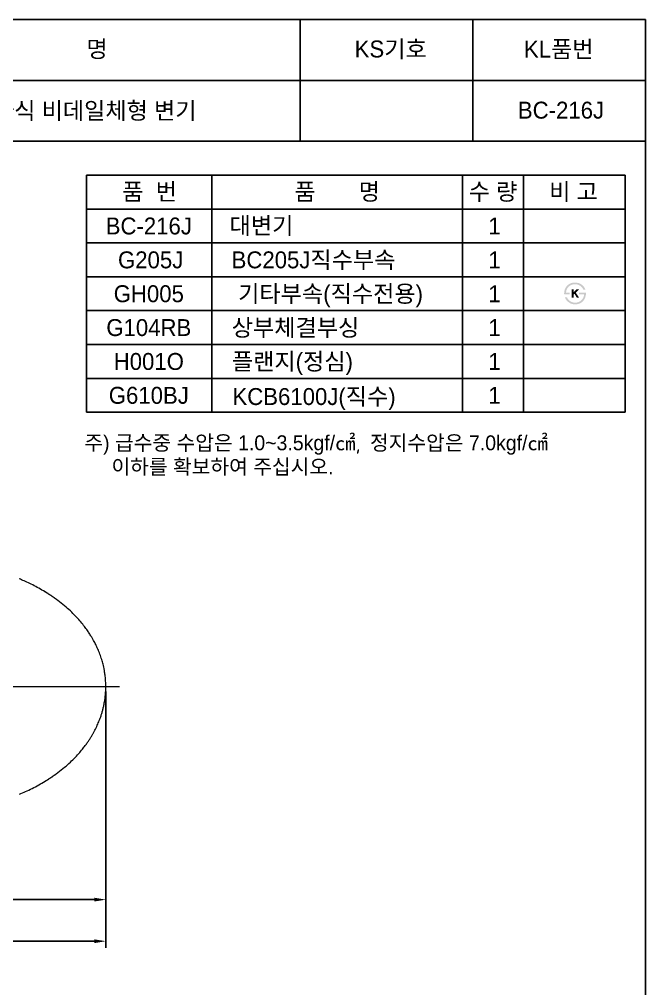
# Model space of a CAD drawing. Header units: millimetres. Extents: x 0 to 1800, y -67 to 2530.
# Drawn here: x 876 to 1800, y 1099 to 2530 of the extents above; entities that cross this region are included whole.
import ezdxf
from ezdxf.enums import TextEntityAlignment as Align
from ezdxf.lldxf.tags import DXFTag

# ---------------------------------------------------------------- set-up
doc = ezdxf.new("R2010")
doc.units = ezdxf.units.MM
for name, color, linetype in [('TEXT', 7, 'Continuous'), ('도각라인', 255, 'Continuous'), ('외형선', 3, 'Continuous'), ('중심선', 1, 'DASHED'), ('치수선', 7, 'Continuous')]:
    doc.layers.add(name, color=color, linetype=linetype)
doc.styles.add('____', font='')
doc.styles.add('타이틀', font='H2GTRM.TTF', dxfattribs={"height": 25})
doc.styles.get('____').set_extended_font_data('굴림')
tags = doc.linetypes.add('DASHDOT', pattern=[70, 31, -13, 13, -13]).pattern_tags.tags
tags[10:11] = [DXFTag(74, 4), DXFTag(75, 0), DXFTag(340, '0'), DXFTag(46, 0.0), DXFTag(50, 0.0), DXFTag(44, 0.0), DXFTag(45, 0.0)]
tags[8:9] = [DXFTag(74, 4), DXFTag(75, 0), DXFTag(340, '0'), DXFTag(46, 0.0), DXFTag(50, 0.0), DXFTag(44, 0.0), DXFTag(45, 0.0)]
tags[6:7] = [DXFTag(74, 4), DXFTag(75, 0), DXFTag(340, '0'), DXFTag(46, 0.0), DXFTag(50, 0.0), DXFTag(44, 0.0), DXFTag(45, 0.0)]
tags[4:5] = [DXFTag(74, 4), DXFTag(75, 0), DXFTag(340, '0'), DXFTag(46, 0.0), DXFTag(50, 0.0), DXFTag(44, 0.0), DXFTag(45, 0.0)]
tags = doc.linetypes.add('DASHED', pattern=[25.72, 12.86, -12.86]).pattern_tags.tags
tags[6:7] = [DXFTag(74, 4), DXFTag(75, 0), DXFTag(340, '0'), DXFTag(46, 0.0), DXFTag(50, 0.0), DXFTag(44, 0.0), DXFTag(45, 0.0)]
tags[4:5] = [DXFTag(74, 4), DXFTag(75, 0), DXFTag(340, '0'), DXFTag(46, 0.0), DXFTag(50, 0.0), DXFTag(44, 0.0), DXFTag(45, 0.0)]
doc.dimstyles.new('MSADIM', dxfattribs={"dimtxt": 33, "dimasz": 17, "dimexe": 10, "dimexo": 7.5, "dimgap": 10, "dimtad": 0, "dimtih": 1, "dimtoh": 1, "dimdec": 0, "dimzin": 1, "dimdsep": 46, "dimtxsty": '____', "dimcen": 11.25, "dimadec": 0, "dimazin": 0, "dimtfac": 1, "dimtdec": 0, "dimtix": 1, "dimtmove": 0, "dimatfit": 3, "dimfxl": 0, "dimtolj": 1, "dimtzin": 1, "dimarcsym": 0})

# ---------------------------------------------------------------- blocks, each defined once
blk = doc.blocks.new('*D34')
at = {"layer": '치수선', "color": 0, "linetype": 'Continuous', "lineweight": -2}
for p, q in [((280.7, 1537.6), (280.7, 1220.5)), ((1003.4, 1537.6), (1003.4, 1220.5)), ((297.7, 1230.5), (604.9, 1230.5)), ((986.4, 1230.5), (679.2, 1230.5))]:
    blk.add_line(p, q, dxfattribs=at)
at = {"layer": '치수선', "color": 0, "linetype": 'Continuous'}
for points in [[(297.7, 1233.3), (297.7, 1227.7), (280.7, 1230.5)], [(986.4, 1233.3), (986.4, 1227.7), (1003.4, 1230.5)]]:
    blk.add_solid(points, dxfattribs=at)
at = {"layer": '치수선', "color": 0, "linetype": 'Continuous', "insert": (642, 1230.5), "char_height": 25, "attachment_point": 5, "style": '____'}
blk.add_mtext('\\A1;720', dxfattribs=at)
blk = doc.blocks.new('*D35')
at = {"layer": '치수선', "color": 0, "linetype": 'Continuous', "lineweight": -2}
for p, q in [((1003.4, 1537.6), (1003.4, 1159.1)), ((260.7, 1217.6), (260.7, 1159.1)), ((277.7, 1169.1), (594.9, 1169.1)), ((986.4, 1169.1), (669.2, 1169.1))]:
    blk.add_line(p, q, dxfattribs=at)
at = {"layer": '치수선', "color": 0, "linetype": 'Continuous'}
for points in [[(277.7, 1171.9), (277.7, 1166.3), (260.7, 1169.1)], [(986.4, 1171.9), (986.4, 1166.3), (1003.4, 1169.1)]]:
    blk.add_solid(points, dxfattribs=at)
at = {"layer": '치수선', "color": 0, "linetype": 'Continuous', "insert": (632, 1169.1), "char_height": 25, "attachment_point": 5, "style": '____'}
blk.add_mtext('\\A1;740', dxfattribs=at)

msp = doc.modelspace()

# ---------------------------------------------------------------- hatches: boundary and pattern name
at = {"layer": 'TEXT'}
for points in [[(1679.9, 2124.2), (1679.8, 2124.6), (1679.8, 2125), (1679.8, 2125.4), (1679.8, 2125.8), (1679.8, 2126.2), (1679.9, 2126.6), (1679.9, 2127), (1679.9, 2127.4), (1680, 2127.8), (1680, 2128.2), (1680.1, 2128.6), (1680.2, 2129), (1680.3, 2129.4), (1680.4, 2129.8), (1680.5, 2130.1), (1680.6, 2130.5), (1680.7, 2130.9), (1680.8, 2131.3), (1681, 2131.7), (1681.1, 2132), (1681.3, 2132.4), (1681.4, 2132.7), (1681.6, 2133.1), (1681.8, 2133.4), (1682, 2133.8), (1682.1, 2134.1), (1682.4, 2134.4), (1682.6, 2134.8), (1682.8, 2135.1), (1683, 2135.4), (1683.2, 2135.7), (1683.8, 2136.3), (1684, 2136.6), (1684.3, 2136.9), (1684.6, 2137.2), (1684.9, 2137.5), (1685.2, 2137.8), (1685.5, 2138), (1685.8, 2138.3), (1686.1, 2138.5), (1686.4, 2138.7), (1686.8, 2139), (1687.1, 2139.2), (1687.4, 2139.4), (1687.8, 2139.6), (1688.2, 2139.8), (1688.5, 2139.9), (1688.9, 2140.1), (1689.3, 2140.3), (1689.7, 2140.5), (1690.2, 2140.6), (1690.6, 2140.7), (1691, 2140.9), (1691.5, 2141), (1691.9, 2141.1), (1692.4, 2141.2), (1692.8, 2141.2), (1693.3, 2141.3), (1693.8, 2141.4), (1694.2, 2141.4), (1694.7, 2141.4), (1695.2, 2141.5), (1695.7, 2141.5), (1696.5, 2141.5), (1696.8, 2141.4), (1697.2, 2141.4), (1697.6, 2141.4), (1697.9, 2141.3), (1698.3, 2141.3), (1698.6, 2141.2), (1699, 2141.2), (1699.3, 2141.1), (1699.7, 2141), (1700, 2141), (1700.4, 2140.9), (1700.7, 2140.8), (1701, 2140.7), (1701.4, 2140.6), (1701.7, 2140.5), (1702, 2140.4), (1702.3, 2140.2), (1702.6, 2140.1), (1702.9, 2140), (1703.2, 2139.8), (1703.5, 2139.7), (1703.8, 2139.5), (1704.1, 2139.4), (1704.4, 2139.2), (1704.7, 2139), (1705, 2138.9), (1705.2, 2138.7), (1705.5, 2138.5), (1705.8, 2138.3), (1706.1, 2138.1), (1706.5, 2137.7), (1706.9, 2137.4), (1707.3, 2137), (1707.7, 2136.6), (1708, 2136.2), (1708.4, 2135.8), (1708.7, 2135.4), (1709.1, 2134.9), (1709.4, 2134.5), (1709.7, 2134), (1710, 2133.5), (1710.3, 2133), (1710.5, 2132.5), (1710.8, 2132), (1711, 2131.5), (1711.3, 2130.9), (1711.3, 2130.9), (1708.2, 2130.9), (1708.2, 2130.9), (1708.1, 2131.1), (1708, 2131.3), (1708, 2131.4), (1707.9, 2131.6), (1707.8, 2131.8), (1707.7, 2132), (1707.7, 2132.1), (1707.6, 2132.3), (1707.5, 2132.5), (1707.4, 2132.6), (1707.3, 2132.8), (1707.2, 2133), (1707.1, 2133.1), (1707, 2133.3), (1706.9, 2133.5), (1706.7, 2133.6), (1706.6, 2133.8), (1706.5, 2133.9), (1706.2, 2134.3), (1705.9, 2134.6), (1705.6, 2134.9), (1705.3, 2135.2), (1705, 2135.5), (1704.7, 2135.8), (1704.3, 2136.1), (1704.1, 2136.3), (1703.8, 2136.4), (1703.6, 2136.6), (1703.4, 2136.8), (1703.1, 2136.9), (1702.9, 2137.1), (1702.6, 2137.2), (1702.4, 2137.4), (1702.2, 2137.5), (1701.9, 2137.6), (1701.7, 2137.7), (1701.4, 2137.8), (1701.2, 2138), (1700.9, 2138.1), (1700.6, 2138.2), (1700.4, 2138.3), (1700.1, 2138.3), (1699.9, 2138.4), (1699.6, 2138.5), (1699.3, 2138.6), (1699.1, 2138.6), (1698.8, 2138.7), (1698.5, 2138.7), (1698.2, 2138.8), (1698, 2138.8), (1697.7, 2138.9), (1697.4, 2138.9), (1697.1, 2138.9), (1696.8, 2139), (1696.5, 2139), (1696.3, 2139), (1696, 2139), (1695.6, 2139), (1695.3, 2139), (1694.9, 2138.9), (1694.6, 2138.9), (1694.3, 2138.9), (1693.9, 2138.9), (1693.6, 2138.8), (1693.3, 2138.8), (1693, 2138.7), (1692.7, 2138.7), (1692.3, 2138.6), (1692, 2138.5), (1691.7, 2138.4), (1691.4, 2138.3), (1691.1, 2138.2), (1690.9, 2138.1), (1690.6, 2138), (1690.3, 2137.9), (1690, 2137.8), (1689.7, 2137.7), (1689.4, 2137.5), (1689.2, 2137.4), (1688.9, 2137.3), (1688.7, 2137.1), (1688.4, 2136.9), (1688.1, 2136.8), (1687.9, 2136.6), (1687.6, 2136.4), (1687.4, 2136.2), (1687.2, 2136), (1686.9, 2135.8), (1686.7, 2135.6), (1686.5, 2135.4), (1686.2, 2135.2), (1686, 2135), (1685.8, 2134.7), (1685.6, 2134.5), (1685.4, 2134.3), (1685.2, 2134), (1685, 2133.8), (1684.8, 2133.5), (1684.7, 2133.3), (1684.5, 2133), (1684.3, 2132.7), (1684.2, 2132.5), (1684, 2132.2), (1683.9, 2131.9), (1683.8, 2131.6), (1683.7, 2131.3), (1683.5, 2131.1), (1683.4, 2130.8), (1683.3, 2130.5), (1683.2, 2130.2), (1683.1, 2129.8), (1683, 2129.5), (1683, 2129.2), (1682.9, 2128.9), (1682.8, 2128.6), (1682.8, 2128.2), (1682.7, 2127.9), (1682.7, 2127.6), (1682.7, 2127.2), (1682.6, 2126.9), (1682.6, 2126.5), (1682.6, 2126.5), (1687.8, 2126.5), (1687.8, 2126.5), (1687.8, 2126.5), (1687.8, 2124.2), (1687.8, 2124.2), (1687.8, 2124.2), (1679.9, 2124.2)], [(1712, 2126.5), (1712, 2126.1), (1712, 2125.6), (1712, 2125.2), (1712, 2124.8), (1711.9, 2124.3), (1711.9, 2123.9), (1711.9, 2123.5), (1711.8, 2123.1), (1711.7, 2122.7), (1711.6, 2122.2), (1711.6, 2121.8), (1711.5, 2121.4), (1711.3, 2121), (1711.2, 2120.6), (1711.1, 2120.2), (1711, 2119.8), (1710.8, 2119.4), (1710.7, 2119), (1710.5, 2118.7), (1710.4, 2118.3), (1710.2, 2117.9), (1710, 2117.6), (1709.8, 2117.2), (1709.6, 2116.9), (1709.4, 2116.5), (1709.2, 2116.2), (1709, 2115.9), (1708.8, 2115.5), (1708.5, 2115.2), (1708.3, 2114.9), (1708, 2114.6), (1707.8, 2114.3), (1707.5, 2114), (1707.2, 2113.7), (1707, 2113.5), (1706.7, 2113.2), (1706.4, 2112.9), (1706.1, 2112.7), (1705.8, 2112.4), (1705.5, 2112.2), (1705.2, 2112), (1704.8, 2111.8), (1704.5, 2111.6), (1704.2, 2111.4), (1703.8, 2111.2), (1703.5, 2111), (1703.1, 2110.8), (1702.8, 2110.7), (1702.4, 2110.5), (1702.1, 2110.3), (1701.7, 2110.2), (1701.3, 2110.1), (1700.9, 2109.9), (1700.5, 2109.8), (1700.2, 2109.7), (1699.8, 2109.6), (1699.4, 2109.6), (1699, 2109.5), (1698.6, 2109.4), (1698.2, 2109.4), (1697.8, 2109.4), (1697.4, 2109.3), (1697, 2109.3), (1696.6, 2109.3), (1695.9, 2109.3), (1695.3, 2109.3), (1694.6, 2109.4), (1694, 2109.5), (1693.3, 2109.5), (1693, 2109.6), (1692.7, 2109.7), (1692.4, 2109.7), (1692.1, 2109.8), (1691.8, 2109.9), (1691.5, 2109.9), (1691.2, 2110), (1691, 2110.1), (1690.7, 2110.2), (1690.4, 2110.3), (1690.1, 2110.4), (1689.8, 2110.5), (1689.5, 2110.6), (1689.3, 2110.7), (1689, 2110.9), (1688.7, 2111), (1688.5, 2111.1), (1688.2, 2111.3), (1687.9, 2111.4), (1687.7, 2111.6), (1687.4, 2111.7), (1686.9, 2112), (1686.6, 2112.2), (1686.4, 2112.4), (1686.1, 2112.6), (1685.9, 2112.8), (1685.6, 2113), (1685.4, 2113.2), (1685.1, 2113.4), (1684.9, 2113.6), (1684.7, 2113.8), (1684.5, 2114.1), (1684.2, 2114.3), (1684, 2114.5), (1683.8, 2114.8), (1683.6, 2115), (1683.4, 2115.2), (1683.2, 2115.5), (1683, 2115.8), (1682.8, 2116), (1682.6, 2116.3), (1682.5, 2116.6), (1682.3, 2116.8), (1682.1, 2117.1), (1681.9, 2117.4), (1681.8, 2117.7), (1681.6, 2118), (1681.5, 2118.3), (1681.3, 2118.6), (1681, 2119.2), (1680.8, 2119.9), (1680.8, 2119.9), (1683.7, 2119.9), (1683.7, 2119.9), (1683.9, 2119.4), (1684.2, 2119), (1684.4, 2118.6), (1684.6, 2118.2), (1684.9, 2117.9), (1685.1, 2117.5), (1685.4, 2117.1), (1685.7, 2116.8), (1685.9, 2116.5), (1686.2, 2116.1), (1686.5, 2115.8), (1686.8, 2115.5), (1687.1, 2115.2), (1687.4, 2115), (1687.7, 2114.7), (1688, 2114.5), (1688.2, 2114.3), (1688.4, 2114.1), (1688.7, 2114), (1688.9, 2113.8), (1689.1, 2113.7), (1689.4, 2113.5), (1689.6, 2113.4), (1689.9, 2113.2), (1690.1, 2113.1), (1690.4, 2113), (1690.6, 2112.9), (1690.9, 2112.8), (1691.1, 2112.7), (1691.4, 2112.6), (1691.7, 2112.5), (1691.9, 2112.4), (1692.2, 2112.3), (1692.5, 2112.3), (1692.7, 2112.2), (1693, 2112.1), (1693.3, 2112.1), (1693.6, 2112), (1693.9, 2112), (1694.2, 2112), (1694.5, 2111.9), (1694.8, 2111.9), (1695.1, 2111.9), (1695.4, 2111.9), (1695.7, 2111.9), (1696, 2111.9), (1696.3, 2111.9), (1697.1, 2111.9), (1697.4, 2111.9), (1697.7, 2112), (1698, 2112), (1698.2, 2112), (1698.5, 2112), (1698.7, 2112.1), (1699, 2112.1), (1699.3, 2112.2), (1699.5, 2112.2), (1699.8, 2112.3), (1700, 2112.4), (1700.3, 2112.5), (1700.5, 2112.5), (1700.8, 2112.6), (1701, 2112.7), (1701.3, 2112.8), (1701.5, 2112.9), (1701.8, 2113), (1702, 2113.1), (1702.3, 2113.3), (1702.5, 2113.4), (1702.7, 2113.5), (1703, 2113.7), (1703.2, 2113.8), (1703.4, 2113.9), (1703.7, 2114.1), (1703.9, 2114.3), (1704.1, 2114.4), (1704.3, 2114.6), (1704.6, 2114.8), (1704.8, 2115), (1705.1, 2115.2), (1705.3, 2115.4), (1705.6, 2115.7), (1705.8, 2115.9), (1706, 2116.1), (1706.2, 2116.4), (1706.4, 2116.6), (1706.6, 2116.9), (1706.8, 2117.1), (1707, 2117.4), (1707.2, 2117.7), (1707.3, 2118), (1707.5, 2118.2), (1707.7, 2118.5), (1707.8, 2118.8), (1708, 2119.1), (1708.1, 2119.4), (1708.2, 2119.7), (1708.3, 2120), (1708.4, 2120.4), (1708.6, 2120.7), (1708.7, 2121), (1708.7, 2121.3), (1708.8, 2121.7), (1708.9, 2122), (1709, 2122.4), (1709, 2122.7), (1709.1, 2123.1), (1709.1, 2123.4), (1709.2, 2123.8), (1709.2, 2124.2), (1709.2, 2124.2), (1701.8, 2124.2), (1701.8, 2124.2), (1701.8, 2124.2), (1701.8, 2126.5), (1701.8, 2126.5), (1701.8, 2126.5), (1712, 2126.5)], [(1693.6, 2127.2), (1698.4, 2131.6), (1702.3, 2131.6), (1696.9, 2126.6), (1701.9, 2119.1), (1698.6, 2119.1), (1695, 2124.8), (1693.6, 2123.6), (1693.6, 2119.1), (1690.7, 2119.1), (1690.7, 2131.7), (1693.6, 2131.7)]]:
    msp.add_hatch(color=256, dxfattribs=at).paths.add_polyline_path(points, flags=0)

# ---------------------------------------------------------------- linework, layer by layer
at = {"layer": '도각라인', "color": 7}
for p, q in [((0, 2530), (1800, 2530)), ((1290, 2350), (1290, 2530)), ((1545, 2350), (1545, 2530)), ((1800, 2530), (1800, 0)), ((520, 2440), (1800, 2440)), ((0, 2350), (1800, 2350)), ((975, 1950), (975, 2300)), ((975, 2300), (1770, 2300)), ((1160, 1950), (1160, 2300)), ((1530, 1950), (1530, 2300)), ((1620, 1950), (1620, 2300)), ((1770, 1950), (1770, 2300)), ((975, 2250), (1770, 2250)), ((975, 2200), (1770, 2200)), ((975, 2150), (1770, 2150)), ((975, 2100), (1770, 2100)), ((975, 2050), (1770, 2050)), ((975, 2000), (1770, 2000)), ((975, 1950), (1770, 1950))]:
    msp.add_line(p, q, dxfattribs=at)
at = {"layer": '외형선', "linetype": 'Continuous', "lineweight": 13}
for points, knots in [([(913.8, 1684.8), (910.7, 1686.7), (904.6, 1690.2), (895.7, 1695), (887.2, 1699.1), (880.6, 1702.1), (876.8, 1703.7), (875.6, 1704.2)], [0, 0, 0, 0, 0.1647481, 0.3180964, 0.4600659, 0.5906828, 0.6483632, 0.6483632, 0.6483632, 0.6483632]), ([(1003.4, 1545.1), (1003.4, 1547.8), (1003.2, 1552.8), (1002.6, 1559.9), (1001.7, 1566.1), (1000.8, 1571.4), (999.8, 1575.8), (998.8, 1579.7), (997.5, 1584.7), (995.4, 1591.1), (992.5, 1598.5), (989.8, 1604.4), (987.7, 1608.6), (986.1, 1611.7), (984.2, 1615.1), (981.8, 1619.2), (978.8, 1624), (975, 1629.6), (970.4, 1635.7), (964.9, 1642.4), (958.5, 1649.5), (950.9, 1656.9), (942.3, 1664.6), (936, 1669.6), (932.7, 1672.1)], [0, 0, 0, 0, 0.052928, 0.100134, 0.141617, 0.177379, 0.207422, 0.232153, 0.255772, 0.31088, 0.365441, 0.415367, 0.438283, 0.459867, 0.484701, 0.516044, 0.553888, 0.598223, 0.64904, 0.70633, 0.770083, 0.840285, 0.916925, 1, 1, 1, 1]), ([(932.7, 1418.1), (936, 1420.6), (942.3, 1425.5), (950.8, 1433.1), (958.2, 1440.5), (964.6, 1447.4), (969.7, 1453.6), (973.7, 1458.9), (976.9, 1463.3), (979.6, 1467.4), (982, 1471.3), (984.2, 1475), (986.9, 1479.9), (989.9, 1485.9), (993.1, 1493.2), (995.3, 1498.9), (996.8, 1503.5), (997.9, 1507.1), (999.1, 1511.4), (1000.3, 1516.6), (1001.5, 1522.5), (1002.5, 1529.3), (1003.2, 1536.9), (1003.4, 1542.3), (1003.4, 1545.1)], [0, 0, 0, 0, 0.082822, 0.158809, 0.227958, 0.290257, 0.345692, 0.386638, 0.422804, 0.45442, 0.484333, 0.513382, 0.541565, 0.595322, 0.646895, 0.698421, 0.718423, 0.743011, 0.772809, 0.807818, 0.84804, 0.893477, 0.94413, 1, 1, 1, 1]), ([(875.8, 1386.1), (875.8, 1386.1), (878.9, 1387.4), (885.2, 1390.1), (894.7, 1394.7), (904.3, 1399.8), (910.7, 1403.5), (913.8, 1405.4)], [0.3654157, 0.3654157, 0.3654157, 0.3654157, 0.3667997, 0.5138267, 0.6709273, 0.8381319, 1, 1, 1, 1])]:
    msp.add_open_spline(points, degree=3, knots=knots, dxfattribs=at)
for points, degree in [([(913.8, 1684.9), (913.5, 1685), (913.2, 1685.2), (912.9, 1685.4)], 3), ([(915.8, 1683.6), (915.2, 1684), (914.5, 1684.4), (913.8, 1684.9)], 3), ([(915.9, 1683.6), (913.8, 1684.8)], 1), ([(930.1, 1674), (923.1, 1679.1), (915.8, 1683.6)], 2), ([(932.7, 1672.1), (930.1, 1674)], 1), ([(930.1, 1416.2), (932.7, 1418.1)], 1), ([(913.8, 1405.4), (915.9, 1406.6)], 1), ([(915.8, 1406.6), (915.2, 1406.2), (914.5, 1405.7), (913.8, 1405.3)], 3), ([(915.8, 1406.5), (923.2, 1411.1), (930.2, 1416.2)], 2)]:
    msp.add_open_spline(points, degree=degree, dxfattribs=at)
at = {"layer": '중심선', "linetype": 'DASHDOT', "lineweight": 18}
msp.add_line((240.7, 1545.1), (1023.4, 1545.1), dxfattribs=at)

# ---------------------------------------------------------------- texts
at = {"layer": 'TEXT', "style": '타이틀'}
for s, p in [('품             명', (915.7, 2486.4)), ('KS기호', (1423.8, 2486.3)), ('KL품번', (1671.8, 2486.1)), ('절수형 전자식 비데일체형 변기', (919.7, 2395.3)), ('BC-216J', (1675.1, 2396)), ('품  번', (1067.9, 2275.7)), ('품       명', (1344.8, 2275.7)), ('수 량', (1574.8, 2275.7)), ('비 고', (1693.6, 2275.7)), ('BC-216J', (1066.8, 2225)), ('대변기', (1233.1, 2225.6)), ('1', (1577, 2225)), ('BC205J직수부속', (1309.9, 2175)), ('G205J', (1069.5, 2175)), ('1', (1577, 2174.9)), ('GH005', (1066.8, 2125)), ('기타부속(직수전용)   ', (1348.7, 2125)), ('1', (1577, 2124.9)), ('상부체결부싱', (1283.3, 2075)), ('G104RB', (1066.8, 2075)), ('1', (1577, 2075)), ('H001O', (1066.8, 2025)), ('플랜지(정심) ', (1283.3, 2025)), ('1', (1577, 2025)), ('G610BJ', (1066.8, 1975)), ('KCB6100J(직수)', (1310.7, 1973.2)), ('1', (1577, 1975))]:
    msp.add_text(s, height=25, dxfattribs=at).set_placement(p, align=Align.MIDDLE_CENTER)
at = {"layer": 'TEXT', "insert": (971.7, 1915.9), "char_height": 22, "width": 874.798, "attachment_point": 1, "line_spacing_factor": 0.963855, "style": '타이틀'}
msp.add_mtext('\\A1;주) 급수중 수압은 1.0~3.5kgf/㎠{\\fISOCPEUR|b0|i0|c0|p34;, }정지수압은 7.0kgf/㎠{\\fISOCPEUR|b0|i0|c0|p34; }\\P     이하를 확보하여 주십시오.', dxfattribs=at)

# ---------------------------------------------------------------- dimensions: what is measured, and where the dimension line sits
at = {"layer": '치수선', "linetype": 'Continuous'}
for base, p2, text, picture, middle in [((260.7, 1169.1), (260.7, 1225.1), '740', '*D35', (632, 1169.1)), ((280.7, 1230.5), (280.7, 1545.1), '720', '*D34', (642, 1230.5))]:
    dim = msp.add_linear_dim(base=base, p1=(1003.4, 1545.1), p2=p2, text=text, dimstyle='MSADIM', override={"dimtxt": 25}, dxfattribs=at)
    dim.commit()
    dim.dimension.update_dxf_attribs({"geometry": picture, "text_midpoint": middle})

doc.saveas('drawing.dxf')
